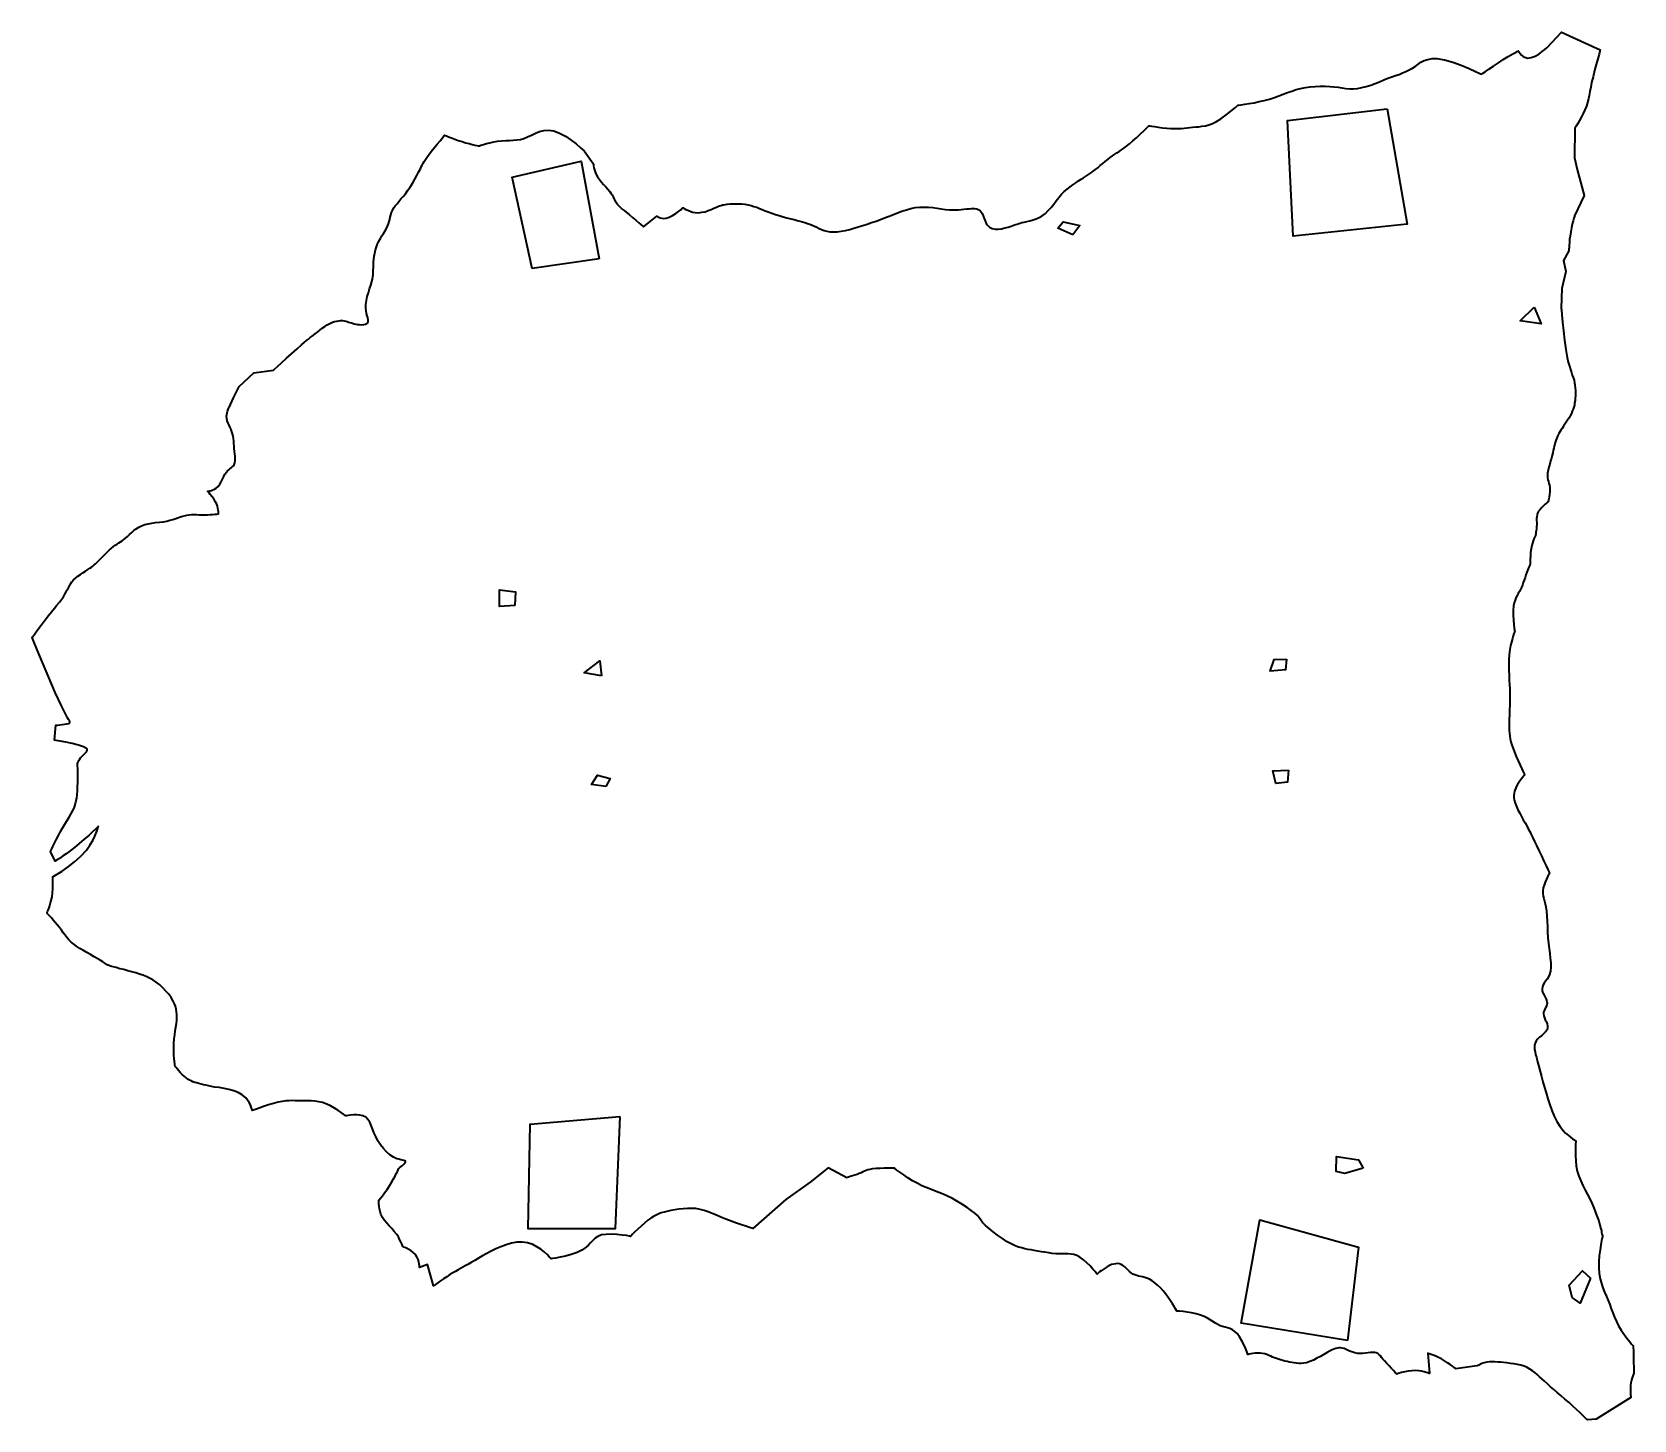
# Model space of a CAD drawing. Extents: x 0 to 10264, y -8892 to 0.
import ezdxf

# ---------------------------------------------------------------- set-up
doc = ezdxf.new("R2010")
doc.units = 0
doc.linetypes.add('Solid', pattern=[0])
for name, color, linetype in [('zone_0_q3', 7, 'Continuous'), ('zone_1_q3', 7, 'Continuous'), ('zone_2_q3', 7, 'Continuous'), ('zone_3_q3', 7, 'Continuous')]:
    doc.layers.add(name, color=color, linetype=linetype)

msp = doc.modelspace()

# ---------------------------------------------------------------- linework, layer by layer
at = {"color": 0, "linetype": 'Solid', "lineweight": 35}
for points in [[(3, -3874), (13, -3862), (27, -3842), (44, -3819), (64, -3792), (85, -3765), (106, -3738), (125, -3714), (143, -3692), (159, -3672), (175, -3653), (188, -3635), (201, -3618), (211, -3601), (219, -3587), (226, -3574), (233, -3560), (240, -3547), (248, -3534), (256, -3522), (266, -3510), (279, -3498), (294, -3486), (310, -3475), (326, -3464), (342, -3454), (357, -3444), (371, -3435), (381, -3428), (390, -3421), (399, -3414), (407, -3406), (415, -3399), (423, -3391), (432, -3382), (443, -3370), (455, -3358), (468, -3345), (481, -3332), (495, -3320), (508, -3308), (522, -3297), (533, -3288), (545, -3281), (556, -3273), (567, -3266), (578, -3259), (589, -3251), (599, -3242), (612, -3231), (625, -3219), (639, -3206), (653, -3194), (668, -3182), (684, -3172), (701, -3163), (722, -3155), (745, -3150), (768, -3146), (792, -3143), (816, -3140), (840, -3137), (863, -3133), (883, -3128), (902, -3123), (921, -3116), (939, -3110), (957, -3104), (974, -3099), (991, -3095), (1006, -3093), (1022, -3092), (1038, -3092), (1054, -3092), (1071, -3093), (1089, -3093), (1108, -3093), (1125, -3093), (1142, -3092), (1159, -3091), (1173, -3089), (1185, -3088), (1192, -3087), (1195, -3087), (1195, -3085), (1195, -3080), (1194, -3073), (1193, -3063), (1191, -3051), (1188, -3038), (1183, -3025), (1174, -3008), (1164, -2991), (1153, -2976), (1142, -2962), (1134, -2952), (1128, -2945), (1125, -2943), (1127, -2942), (1132, -2942), (1140, -2940), (1149, -2937), (1159, -2934), (1170, -2929), (1180, -2923), (1192, -2911), (1203, -2897), (1212, -2881), (1220, -2864), (1228, -2848), (1236, -2833), (1245, -2819), (1252, -2811), (1260, -2804), (1268, -2798), (1276, -2792), (1283, -2786), (1290, -2779), (1295, -2772), (1299, -2761), (1301, -2748), (1302, -2734), (1301, -2718), (1300, -2702), (1298, -2686), (1296, -2670), (1295, -2653), (1294, -2637), (1292, -2621), (1291, -2605), (1288, -2590), (1285, -2575), (1281, -2561), (1275, -2547), (1269, -2533), (1262, -2519), (1256, -2505), (1251, -2491), (1248, -2476), (1247, -2461), (1248, -2450), (1250, -2439), (1253, -2428), (1256, -2419), (1259, -2412), (1261, -2407), (1262, -2405), (1290, -2344), (1327, -2271), (1422, -2183), (1547, -2166), (1554, -2160), (1572, -2143), (1598, -2119), (1630, -2090), (1664, -2060), (1698, -2030), (1727, -2004), (1744, -1989), (1759, -1977), (1772, -1967), (1783, -1958), (1794, -1949), (1804, -1941), (1816, -1932), (1829, -1922), (1844, -1910), (1859, -1898), (1876, -1887), (1892, -1876), (1909, -1867), (1926, -1859), (1939, -1855), (1952, -1852), (1965, -1850), (1977, -1849), (1989, -1849), (2000, -1851), (2011, -1853), (2019, -1855), (2028, -1858), (2036, -1860), (2045, -1863), (2054, -1866), (2063, -1869), (2074, -1871), (2086, -1873), (2099, -1874), (2113, -1875), (2125, -1874), (2136, -1871), (2145, -1868), (2151, -1862), (2154, -1854), (2154, -1844), (2152, -1832), (2148, -1818), (2144, -1803), (2140, -1787), (2138, -1770), (2138, -1746), (2142, -1721), (2148, -1695), (2155, -1670), (2163, -1645), (2171, -1622), (2178, -1599), (2181, -1583), (2183, -1568), (2185, -1553), (2186, -1539), (2186, -1524), (2187, -1509), (2187, -1494), (2188, -1475), (2190, -1456), (2192, -1436), (2196, -1416), (2201, -1396), (2207, -1376), (2214, -1357), (2222, -1339), (2232, -1322), (2242, -1306), (2252, -1290), (2262, -1274), (2271, -1259), (2278, -1243), (2283, -1229), (2288, -1214), (2292, -1200), (2295, -1185), (2299, -1171), (2303, -1157), (2309, -1144), (2317, -1129), (2327, -1114), (2339, -1100), (2351, -1085), (2364, -1069), (2378, -1053), (2392, -1036), (2408, -1013), (2424, -990), (2439, -966), (2453, -942), (2466, -919), (2477, -897), (2488, -877), (2494, -864), (2500, -852), (2506, -841), (2513, -829), (2521, -817), (2530, -804), (2541, -788), (2557, -766), (2576, -742), (2596, -718), (2614, -696), (2629, -677), (2639, -665), (2643, -661), (2646, -662), (2655, -666), (2669, -671), (2687, -678), (2708, -686), (2731, -694), (2755, -702), (2778, -709), (2800, -715), (2820, -720), (2837, -724), (2850, -727), (2859, -729), (2862, -730), (2866, -729), (2876, -725), (2892, -720), (2912, -715), (2934, -709), (2958, -703), (2982, -699), (3009, -696), (3035, -694), (3059, -694), (3083, -693), (3106, -691), (3129, -688), (3151, -682), (3175, -672), (3200, -660), (3226, -648), (3252, -638), (3280, -631), (3310, -629), (3343, -633), (3380, -647), (3418, -668), (3455, -693), (3487, -717), (3513, -739), (3530, -755), (3537, -760), (3596, -842), (3596, -844), (3597, -849), (3598, -858), (3600, -869), (3604, -882), (3608, -895), (3613, -909), (3623, -927), (3635, -944), (3648, -961), (3662, -976), (3676, -991), (3690, -1006), (3702, -1021), (3709, -1032), (3716, -1044), (3723, -1055), (3728, -1066), (3733, -1076), (3739, -1086), (3744, -1095), (3750, -1103), (3757, -1111), (3764, -1118), (3772, -1126), (3782, -1134), (3793, -1144), (3806, -1154), (3826, -1170), (3847, -1188), (3868, -1206), (3887, -1222), (3903, -1235), (3914, -1244), (3917, -1247), (4003, -1179), (4005, -1180), (4009, -1183), (4016, -1186), (4025, -1190), (4036, -1193), (4048, -1194), (4062, -1193), (4083, -1187), (4104, -1176), (4124, -1163), (4142, -1150), (4157, -1138), (4166, -1129), (4170, -1126), (4172, -1127), (4179, -1131), (4189, -1136), (4201, -1142), (4216, -1148), (4232, -1153), (4249, -1157), (4271, -1158), (4292, -1155), (4313, -1151), (4333, -1144), (4352, -1136), (4369, -1129), (4385, -1122), (4395, -1117), (4405, -1114), (4415, -1111), (4424, -1108), (4433, -1106), (4444, -1104), (4454, -1103), (4471, -1101), (4489, -1100), (4508, -1100), (4528, -1100), (4548, -1101), (4568, -1103), (4588, -1107), (4607, -1111), (4625, -1117), (4643, -1123), (4661, -1130), (4679, -1137), (4697, -1145), (4717, -1152), (4740, -1161), (4763, -1168), (4788, -1176), (4813, -1183), (4837, -1190), (4861, -1196), (4884, -1202), (4902, -1207), (4920, -1211), (4936, -1216), (4952, -1221), (4968, -1226), (4983, -1231), (4998, -1237), (5013, -1244), (5028, -1251), (5044, -1258), (5059, -1265), (5076, -1271), (5093, -1276), (5111, -1279), (5134, -1280), (5159, -1279), (5185, -1276), (5212, -1271), (5239, -1264), (5266, -1257), (5294, -1248), (5323, -1239), (5351, -1230), (5379, -1221), (5408, -1211), (5436, -1201), (5463, -1190), (5491, -1179), (5519, -1168), (5546, -1158), (5574, -1147), (5602, -1138), (5630, -1131), (5658, -1125), (5687, -1122), (5715, -1121), (5743, -1122), (5771, -1125), (5799, -1129), (5826, -1133), (5853, -1136), (5878, -1138), (5898, -1139), (5917, -1139), (5936, -1138), (5954, -1136), (5971, -1135), (5988, -1133), (6005, -1132), (6017, -1131), (6030, -1131), (6041, -1131), (6053, -1133), (6063, -1137), (6072, -1142), (6080, -1150), (6088, -1162), (6095, -1177), (6101, -1194), (6107, -1210), (6114, -1226), (6123, -1240), (6135, -1251), (6151, -1259), (6170, -1262), (6191, -1262), (6212, -1260), (6234, -1255), (6255, -1250), (6273, -1244), (6284, -1240), (6294, -1236), (6304, -1233), (6313, -1230), (6322, -1227), (6331, -1224), (6341, -1221), (6357, -1218), (6375, -1214), (6394, -1209), (6414, -1204), (6434, -1197), (6454, -1189), (6472, -1178), (6493, -1163), (6511, -1144), (6529, -1124), (6546, -1103), (6562, -1081), (6579, -1059), (6597, -1039), (6614, -1022), (6632, -1006), (6651, -992), (6669, -978), (6688, -966), (6706, -954), (6723, -943), (6737, -935), (6750, -926), (6763, -918), (6775, -909), (6788, -900), (6800, -891), (6813, -881), (6829, -869), (6844, -856), (6860, -843), (6876, -830), (6892, -817), (6908, -804), (6923, -793), (6937, -783), (6951, -774), (6965, -765), (6980, -755), (6996, -744), (7013, -731), (7031, -716), (7054, -696), (7079, -675), (7102, -653), (7123, -633), (7140, -616), (7152, -605), (7156, -600), (7161, -601), (7173, -603), (7193, -606), (7216, -610), (7243, -613), (7270, -616), (7297, -618), (7321, -619), (7343, -619), (7364, -618), (7383, -616), (7401, -614), (7419, -612), (7436, -610), (7456, -608), (7476, -607), (7496, -604), (7518, -600), (7540, -594), (7564, -585), (7589, -573), (7616, -556), (7643, -537), (7669, -517), (7692, -499), (7710, -483), (7722, -472), (7726, -468), (7732, -468), (7747, -466), (7770, -463), (7798, -458), (7830, -453), (7863, -446), (7895, -439), (7929, -429), (7960, -419), (7989, -408), (8017, -398), (8044, -387), (8071, -378), (8099, -369), (8128, -362), (8159, -356), (8190, -351), (8222, -348), (8253, -347), (8285, -347), (8315, -348), (8342, -351), (8368, -354), (8393, -358), (8418, -361), (8443, -363), (8468, -363), (8493, -361), (8521, -356), (8549, -349), (8577, -340), (8605, -330), (8633, -319), (8661, -307), (8688, -296), (8712, -287), (8736, -279), (8759, -271), (8782, -262), (8803, -253), (8824, -243), (8844, -232), (8862, -220), (8880, -207), (8899, -194), (8920, -183), (8943, -175), (8970, -170), (9000, -170), (9049, -178), (9103, -193), (9157, -213), (9208, -233), (9249, -252), (9277, -265), (9288, -270), (9294, -266), (9310, -255), (9334, -238), (9363, -218), (9395, -197), (9427, -176), (9457, -157), (9473, -148), (9487, -139), (9500, -133), (9509, -128), (9516, -124), (9521, -122), (9522, -121), (9524, -123), (9528, -130), (9535, -138), (9544, -148), (9555, -156), (9568, -163), (9583, -167), (9606, -164), (9630, -154), (9654, -141), (9675, -125), (9693, -111), (9705, -101), (9709, -97), (9800, 0), (10048, -115), (10046, -122), (10040, -142), (10032, -171), (10022, -207), (10012, -246), (10002, -286), (9993, -324), (9987, -354), (9982, -381), (9977, -406), (9972, -428), (9967, -451), (9959, -474), (9949, -498), (9939, -521), (9927, -544), (9915, -566), (9904, -586), (9894, -602), (9888, -612), (9886, -616), (9883, -806), (9901, -881), (9944, -1047), (9883, -1178), (9882, -1182), (9879, -1193), (9874, -1210), (9869, -1231), (9864, -1255), (9859, -1281), (9855, -1307), (9852, -1328), (9850, -1348), (9848, -1365), (9848, -1380), (9847, -1391), (9847, -1398), (9847, -1401), (9812, -1463), (9827, -1535), (9801, -1644), (9798, -1769), (9799, -1780), (9802, -1812), (9806, -1859), (9812, -1915), (9819, -1975), (9827, -2033), (9836, -2086), (9843, -2115), (9850, -2141), (9857, -2162), (9863, -2181), (9869, -2198), (9875, -2214), (9880, -2231), (9883, -2247), (9886, -2263), (9887, -2279), (9889, -2296), (9889, -2313), (9889, -2330), (9888, -2346), (9887, -2361), (9884, -2376), (9882, -2390), (9878, -2403), (9874, -2417), (9869, -2430), (9863, -2443), (9856, -2458), (9848, -2472), (9839, -2486), (9830, -2499), (9821, -2513), (9812, -2526), (9804, -2539), (9796, -2551), (9789, -2562), (9783, -2573), (9777, -2584), (9772, -2595), (9767, -2606), (9763, -2617), (9759, -2629), (9756, -2641), (9753, -2654), (9750, -2667), (9747, -2681), (9744, -2695), (9740, -2710), (9735, -2729), (9729, -2748), (9724, -2768), (9718, -2788), (9714, -2808), (9711, -2826), (9710, -2843), (9711, -2856), (9713, -2868), (9716, -2880), (9719, -2892), (9722, -2904), (9724, -2917), (9725, -2931), (9724, -2946), (9723, -2962), (9721, -2977), (9718, -2990), (9716, -3001), (9714, -3008), (9714, -3010), (9711, -3012), (9705, -3017), (9696, -3025), (9685, -3035), (9673, -3046), (9662, -3058), (9653, -3070), (9647, -3082), (9643, -3093), (9641, -3105), (9640, -3117), (9640, -3129), (9641, -3142), (9641, -3156), (9640, -3170), (9639, -3183), (9638, -3196), (9636, -3207), (9635, -3216), (9634, -3222), (9633, -3224), (9633, -3225), (9630, -3230), (9627, -3238), (9622, -3247), (9618, -3260), (9613, -3274), (9609, -3289), (9605, -3312), (9602, -3334), (9601, -3357), (9600, -3377), (9599, -3393), (9599, -3403), (9599, -3407), (9598, -3409), (9596, -3413), (9594, -3420), (9590, -3429), (9586, -3439), (9582, -3449), (9578, -3461), (9572, -3478), (9566, -3494), (9561, -3511), (9555, -3527), (9549, -3543), (9543, -3558), (9537, -3572), (9530, -3585), (9522, -3597), (9515, -3610), (9508, -3624), (9502, -3639), (9497, -3656), (9493, -3676), (9491, -3705), (9491, -3736), (9493, -3767), (9495, -3795), (9497, -3819), (9499, -3835), (9500, -3840), (9498, -3844), (9495, -3853), (9491, -3868), (9485, -3886), (9479, -3908), (9474, -3931), (9469, -3956), (9465, -3990), (9462, -4023), (9462, -4057), (9462, -4089), (9464, -4121), (9465, -4152), (9467, -4182), (9468, -4206), (9469, -4229), (9469, -4251), (9469, -4273), (9469, -4295), (9468, -4316), (9467, -4338), (9467, -4358), (9466, -4378), (9465, -4397), (9465, -4417), (9464, -4437), (9464, -4455), (9465, -4474), (9466, -4492), (9468, -4511), (9471, -4529), (9476, -4548), (9481, -4569), (9489, -4591), (9498, -4614), (9509, -4642), (9521, -4670), (9534, -4697), (9545, -4721), (9555, -4740), (9561, -4753), (9564, -4758), (9562, -4760), (9558, -4765), (9551, -4774), (9544, -4784), (9535, -4796), (9526, -4808), (9518, -4821), (9510, -4835), (9504, -4849), (9499, -4863), (9496, -4877), (9494, -4891), (9495, -4905), (9497, -4920), (9503, -4940), (9511, -4961), (9520, -4983), (9532, -5004), (9543, -5026), (9555, -5047), (9567, -5067), (9577, -5086), (9587, -5104), (9596, -5122), (9606, -5142), (9616, -5163), (9627, -5186), (9640, -5212), (9655, -5244), (9671, -5277), (9687, -5311), (9701, -5341), (9713, -5365), (9721, -5382), (9724, -5388), (9722, -5391), (9717, -5399), (9711, -5412), (9703, -5428), (9695, -5446), (9688, -5465), (9683, -5483), (9680, -5502), (9680, -5519), (9682, -5536), (9686, -5552), (9690, -5569), (9695, -5586), (9699, -5605), (9703, -5633), (9706, -5664), (9708, -5697), (9709, -5731), (9711, -5767), (9713, -5803), (9716, -5839), (9720, -5872), (9724, -5904), (9728, -5934), (9731, -5964), (9732, -5991), (9730, -6016), (9723, -6039), (9716, -6054), (9707, -6068), (9698, -6081), (9689, -6093), (9682, -6105), (9677, -6117), (9675, -6130), (9676, -6143), (9681, -6156), (9688, -6170), (9695, -6183), (9701, -6197), (9706, -6210), (9708, -6222), (9706, -6232), (9703, -6242), (9698, -6251), (9693, -6261), (9688, -6270), (9685, -6280), (9684, -6290), (9686, -6303), (9690, -6315), (9696, -6329), (9703, -6342), (9708, -6355), (9711, -6368), (9711, -6380), (9707, -6393), (9698, -6405), (9686, -6417), (9673, -6429), (9659, -6440), (9647, -6452), (9637, -6464), (9630, -6477), (9627, -6490), (9626, -6504), (9627, -6519), (9630, -6534), (9634, -6551), (9639, -6568), (9646, -6597), (9654, -6627), (9663, -6659), (9672, -6692), (9681, -6726), (9691, -6761), (9702, -6797), (9713, -6835), (9725, -6873), (9738, -6910), (9752, -6945), (9769, -6979), (9788, -7010), (9811, -7038), (9826, -7054), (9842, -7068), (9857, -7081), (9871, -7091), (9882, -7098), (9889, -7103), (9892, -7104), (9891, -7109), (9890, -7123), (9889, -7144), (9889, -7171), (9889, -7200), (9891, -7232), (9894, -7263), (9901, -7298), (9911, -7330), (9923, -7361), (9937, -7390), (9952, -7419), (9967, -7447), (9981, -7476), (9995, -7504), (10007, -7533), (10018, -7562), (10029, -7590), (10038, -7617), (10046, -7644), (10052, -7668), (10055, -7679), (10057, -7690), (10059, -7699), (10060, -7707), (10062, -7713), (10062, -7717), (10062, -7718), (10061, -7725), (10057, -7743), (10052, -7770), (10047, -7803), (10042, -7841), (10039, -7880), (10039, -7918), (10041, -7954), (10047, -7987), (10055, -8018), (10065, -8046), (10076, -8073), (10088, -8100), (10099, -8126), (10109, -8152), (10119, -8179), (10129, -8206), (10140, -8233), (10152, -8261), (10166, -8288), (10182, -8316), (10196, -8338), (10211, -8359), (10226, -8378), (10239, -8394), (10249, -8407), (10256, -8416), (10259, -8419), (10259, -8421), (10259, -8430), (10260, -8442), (10260, -8457), (10260, -8475), (10261, -8494), (10261, -8514), (10262, -8531), (10263, -8547), (10263, -8561), (10264, -8573), (10264, -8582), (10264, -8588), (10264, -8590), (10263, -8592), (10261, -8599), (10257, -8610), (10253, -8623), (10248, -8638), (10244, -8655), (10242, -8672), (10241, -8688), (10241, -8704), (10241, -8718), (10242, -8730), (10244, -8739), (10245, -8745), (10245, -8748), (10022, -8887), (9966, -8892), (9962, -8888), (9952, -8878), (9937, -8864), (9917, -8845), (9895, -8825), (9872, -8803), (9848, -8781), (9822, -8758), (9797, -8737), (9773, -8716), (9751, -8697), (9729, -8679), (9709, -8661), (9690, -8643), (9674, -8629), (9659, -8615), (9644, -8601), (9629, -8588), (9614, -8577), (9597, -8566), (9580, -8556), (9560, -8548), (9539, -8542), (9518, -8537), (9495, -8533), (9473, -8530), (9450, -8527), (9428, -8524), (9409, -8522), (9391, -8521), (9373, -8520), (9355, -8519), (9338, -8520), (9321, -8522), (9305, -8526), (9295, -8529), (9285, -8533), (9276, -8537), (9269, -8540), (9263, -8543), (9259, -8545), (9258, -8546), (9123, -8565), (9121, -8563), (9113, -8557), (9102, -8548), (9087, -8537), (9070, -8525), (9051, -8513), (9031, -8501), (9012, -8492), (8994, -8484), (8978, -8477), (8964, -8472), (8952, -8468), (8945, -8466), (8943, -8465), (8953, -8595), (8951, -8594), (8944, -8591), (8933, -8588), (8920, -8584), (8903, -8580), (8885, -8578), (8865, -8576), (8841, -8577), (8817, -8580), (8795, -8584), (8775, -8589), (8759, -8593), (8748, -8596), (8745, -8598), (8742, -8595), (8734, -8587), (8723, -8576), (8710, -8562), (8695, -8546), (8680, -8530), (8666, -8514), (8656, -8502), (8647, -8491), (8639, -8482), (8631, -8474), (8622, -8467), (8613, -8463), (8603, -8460), (8590, -8459), (8576, -8460), (8560, -8462), (8543, -8464), (8526, -8466), (8509, -8467), (8492, -8466), (8476, -8463), (8462, -8458), (8447, -8453), (8433, -8446), (8420, -8440), (8407, -8435), (8395, -8432), (8384, -8430), (8374, -8430), (8363, -8431), (8353, -8434), (8341, -8438), (8330, -8443), (8317, -8449), (8298, -8460), (8277, -8472), (8255, -8485), (8233, -8497), (8210, -8508), (8187, -8518), (8165, -8525), (8148, -8528), (8132, -8530), (8116, -8530), (8101, -8529), (8086, -8527), (8071, -8524), (8056, -8521), (8042, -8518), (8028, -8515), (8014, -8511), (8000, -8507), (7987, -8503), (7974, -8499), (7961, -8494), (7949, -8489), (7937, -8483), (7925, -8478), (7912, -8473), (7899, -8469), (7884, -8466), (7869, -8465), (7854, -8464), (7838, -8465), (7823, -8467), (7810, -8469), (7799, -8470), (7792, -8472), (7790, -8472), (7788, -8467), (7783, -8453), (7775, -8433), (7764, -8409), (7752, -8384), (7737, -8360), (7722, -8339), (7707, -8325), (7691, -8315), (7675, -8307), (7660, -8302), (7644, -8298), (7628, -8293), (7613, -8288), (7597, -8280), (7582, -8271), (7566, -8261), (7549, -8250), (7531, -8239), (7510, -8229), (7487, -8220), (7459, -8212), (7430, -8206), (7401, -8201), (7376, -8198), (7354, -8196), (7340, -8194), (7335, -8194), (7333, -8191), (7327, -8181), (7318, -8166), (7307, -8148), (7294, -8128), (7279, -8107), (7264, -8086), (7247, -8065), (7230, -8045), (7212, -8028), (7195, -8013), (7178, -8001), (7160, -7991), (7143, -7983), (7130, -7979), (7116, -7976), (7103, -7973), (7090, -7970), (7078, -7967), (7066, -7963), (7054, -7957), (7043, -7950), (7032, -7940), (7022, -7931), (7011, -7920), (7001, -7911), (6990, -7903), (6979, -7896), (6968, -7892), (6956, -7890), (6944, -7891), (6931, -7893), (6917, -7897), (6904, -7903), (6889, -7910), (6876, -7919), (6863, -7927), (6851, -7936), (6840, -7944), (6832, -7951), (6826, -7955), (6824, -7957), (6821, -7953), (6811, -7941), (6797, -7925), (6779, -7905), (6758, -7885), (6736, -7866), (6714, -7850), (6694, -7839), (6675, -7833), (6657, -7829), (6638, -7828), (6620, -7828), (6601, -7828), (6582, -7828), (6560, -7827), (6537, -7825), (6514, -7822), (6490, -7818), (6467, -7814), (6444, -7810), (6422, -7806), (6401, -7802), (6381, -7799), (6362, -7795), (6342, -7790), (6321, -7784), (6300, -7776), (6278, -7766), (6248, -7750), (6217, -7730), (6187, -7709), (6158, -7687), (6132, -7666), (6110, -7646), (6093, -7629), (6087, -7621), (6082, -7615), (6077, -7608), (6073, -7602), (6069, -7596), (6064, -7590), (6058, -7583), (6040, -7567), (6018, -7550), (5991, -7530), (5961, -7511), (5930, -7492), (5898, -7474), (5866, -7458), (5838, -7445), (5810, -7434), (5783, -7424), (5756, -7414), (5729, -7403), (5701, -7391), (5671, -7375), (5642, -7359), (5612, -7340), (5585, -7322), (5560, -7305), (5541, -7291), (5528, -7282), (5523, -7278), (5518, -7278), (5504, -7278), (5484, -7278), (5460, -7279), (5434, -7280), (5408, -7282), (5385, -7284), (5369, -7287), (5356, -7290), (5345, -7294), (5334, -7299), (5324, -7303), (5313, -7308), (5300, -7314), (5286, -7319), (5271, -7324), (5256, -7329), (5242, -7333), (5231, -7337), (5223, -7339), (5221, -7340), (5102, -7277), (4985, -7369), (4830, -7480), (4618, -7665), (4613, -7663), (4597, -7658), (4574, -7651), (4545, -7642), (4513, -7631), (4479, -7619), (4446, -7606), (4414, -7593), (4385, -7581), (4358, -7569), (4332, -7559), (4306, -7550), (4281, -7543), (4254, -7538), (4228, -7537), (4200, -7537), (4172, -7539), (4145, -7542), (4118, -7546), (4092, -7551), (4068, -7557), (4050, -7561), (4032, -7566), (4015, -7572), (3999, -7580), (3982, -7588), (3965, -7600), (3946, -7613), (3925, -7631), (3903, -7650), (3882, -7669), (3863, -7687), (3848, -7702), (3838, -7712), (3835, -7716), (3828, -7715), (3809, -7711), (3781, -7708), (3748, -7704), (3713, -7702), (3679, -7703), (3648, -7707), (3626, -7716), (3608, -7728), (3593, -7742), (3579, -7758), (3563, -7774), (3545, -7790), (3523, -7805), (3492, -7820), (3455, -7833), (3418, -7842), (3383, -7850), (3354, -7855), (3334, -7858), (3327, -7859), (3324, -7856), (3314, -7846), (3300, -7832), (3281, -7815), (3259, -7798), (3234, -7782), (3208, -7768), (3175, -7757), (3141, -7753), (3106, -7754), (3072, -7760), (3038, -7769), (3004, -7782), (2972, -7796), (2942, -7810), (2914, -7825), (2887, -7840), (2861, -7855), (2837, -7870), (2814, -7884), (2792, -7896), (2776, -7905), (2761, -7914), (2745, -7922), (2730, -7930), (2713, -7940), (2696, -7950), (2677, -7961), (2657, -7974), (2637, -7988), (2618, -8001), (2600, -8014), (2586, -8024), (2577, -8030), (2573, -8033), (2534, -7897), (2483, -7916), (2483, -7913), (2482, -7905), (2481, -7894), (2478, -7879), (2473, -7863), (2466, -7847), (2456, -7832), (2443, -7819), (2429, -7808), (2414, -7799), (2400, -7792), (2388, -7787), (2380, -7784), (2377, -7783), (2376, -7781), (2374, -7774), (2369, -7763), (2363, -7750), (2355, -7735), (2347, -7719), (2337, -7704), (2321, -7685), (2305, -7666), (2289, -7649), (2273, -7632), (2258, -7614), (2245, -7595), (2235, -7574), (2230, -7557), (2226, -7539), (2224, -7523), (2223, -7508), (2222, -7496), (2222, -7488), (2222, -7485), (2225, -7482), (2233, -7472), (2245, -7456), (2259, -7437), (2275, -7415), (2291, -7391), (2306, -7367), (2317, -7348), (2327, -7330), (2334, -7314), (2341, -7301), (2345, -7290), (2348, -7284), (2349, -7281), (2351, -7280), (2357, -7275), (2365, -7269), (2374, -7261), (2382, -7253), (2389, -7245), (2392, -7239), (2392, -7234), (2388, -7231), (2382, -7229), (2373, -7227), (2362, -7225), (2350, -7222), (2338, -7219), (2315, -7209), (2292, -7194), (2271, -7175), (2251, -7153), (2232, -7129), (2216, -7103), (2202, -7076), (2191, -7051), (2182, -7027), (2173, -7005), (2164, -6984), (2152, -6967), (2138, -6952), (2119, -6943), (2100, -6939), (2080, -6937), (2059, -6938), (2040, -6939), (2025, -6942), (2014, -6944), (2010, -6944), (2006, -6941), (1996, -6933), (1980, -6922), (1960, -6908), (1938, -6894), (1913, -6880), (1888, -6868), (1862, -6859), (1837, -6853), (1813, -6849), (1789, -6848), (1767, -6847), (1745, -6847), (1724, -6848), (1705, -6847), (1686, -6847), (1667, -6846), (1648, -6847), (1626, -6848), (1603, -6851), (1578, -6856), (1547, -6864), (1515, -6873), (1483, -6884), (1455, -6894), (1432, -6902), (1417, -6908), (1411, -6910), (1411, -6907), (1408, -6899), (1404, -6888), (1399, -6874), (1391, -6858), (1381, -6843), (1369, -6828), (1347, -6809), (1321, -6794), (1292, -6783), (1261, -6775), (1230, -6768), (1199, -6763), (1170, -6759), (1150, -6755), (1132, -6752), (1114, -6748), (1098, -6745), (1083, -6741), (1068, -6737), (1055, -6733), (1043, -6729), (1031, -6725), (1020, -6720), (1009, -6714), (997, -6708), (985, -6699), (974, -6689), (962, -6678), (950, -6665), (939, -6653), (930, -6642), (923, -6633), (918, -6627), (916, -6624), (915, -6621), (914, -6611), (913, -6595), (911, -6576), (909, -6554), (908, -6530), (908, -6506), (909, -6477), (911, -6450), (915, -6424), (918, -6400), (922, -6376), (925, -6353), (927, -6330), (928, -6312), (927, -6294), (926, -6277), (923, -6260), (919, -6242), (912, -6225), (904, -6208), (891, -6186), (876, -6165), (858, -6144), (838, -6124), (818, -6105), (796, -6088), (774, -6073), (753, -6061), (732, -6051), (710, -6042), (688, -6035), (664, -6028), (639, -6021), (613, -6014), (588, -6007), (563, -6001), (540, -5994), (519, -5988), (503, -5984), (492, -5981), (488, -5979), (485, -5978), (478, -5973), (467, -5966), (453, -5956), (436, -5946), (418, -5935), (399, -5924), (375, -5910), (352, -5897), (329, -5884), (307, -5871), (286, -5858), (267, -5844), (250, -5830), (236, -5816), (224, -5802), (212, -5787), (200, -5771), (188, -5754), (175, -5737), (162, -5719), (149, -5704), (136, -5689), (124, -5675), (112, -5663), (103, -5653), (97, -5647), (95, -5645), (97, -5642), (100, -5634), (105, -5621), (111, -5605), (117, -5585), (123, -5563), (128, -5540), (131, -5514), (133, -5489), (134, -5465), (134, -5445), (133, -5428), (133, -5417), (132, -5414), (140, -5409), (162, -5396), (194, -5375), (232, -5348), (272, -5316), (312, -5280), (348, -5242), (371, -5210), (389, -5180), (403, -5151), (414, -5126), (420, -5106), (424, -5093), (425, -5089), (421, -5093), (408, -5105), (388, -5124), (363, -5147), (334, -5172), (303, -5199), (271, -5225), (244, -5246), (218, -5264), (195, -5281), (176, -5294), (161, -5304), (151, -5310), (148, -5313), (119, -5249), (121, -5245), (126, -5234), (134, -5217), (144, -5196), (156, -5172), (169, -5147), (182, -5122), (197, -5097), (211, -5074), (225, -5052), (238, -5031), (249, -5011), (260, -4992), (269, -4972), (276, -4951), (281, -4931), (286, -4909), (289, -4886), (291, -4862), (292, -4836), (293, -4809), (293, -4785), (293, -4761), (293, -4738), (293, -4718), (292, -4702), (292, -4691), (292, -4687), (292, -4686), (294, -4682), (296, -4676), (300, -4668), (304, -4660), (310, -4651), (316, -4643), (325, -4634), (334, -4626), (342, -4618), (349, -4611), (353, -4604), (354, -4597), (350, -4591), (330, -4579), (298, -4568), (258, -4558), (216, -4550), (180, -4543), (154, -4539), (144, -4537), (153, -4441), (156, -4440), (165, -4440), (179, -4439), (194, -4437), (209, -4435), (224, -4433), (234, -4430), (240, -4427), (242, -4424), (242, -4419), (239, -4412), (234, -4404), (228, -4393), (220, -4380), (188, -4316), (149, -4231), (107, -4135), (67, -4040), (33, -3958), (9, -3901), (0, -3879), (3, -3874)], [(6668, -1300), (6572, -1257), (6607, -1216), (6713, -1240), (6668, -1300)], [(9625, -1762), (9670, -1870), (9535, -1850), (9625, -1762)], [(3093, -3675), (2995, -3680), (2996, -3574), (3097, -3586), (3093, -3675)], [(3648, -4124), (3538, -4105), (3639, -4028), (3648, -4124)], [(8038, -4018), (8032, -4087), (7934, -4095), (7958, -4020), (8038, -4018)], [(3676, -4833), (3584, -4820), (3623, -4762), (3705, -4782), (3676, -4833)], [(8050, -4730), (8044, -4805), (7969, -4814), (7951, -4734), (8050, -4730)], [(8530, -7278), (8412, -7314), (8355, -7300), (8358, -7205), (8498, -7226), (8530, -7278)], [(9986, -7983), (9919, -8143), (9867, -8107), (9848, -8028), (9935, -7936), (9986, -7983)]]:
    msp.add_lwpolyline(points, close=True, dxfattribs=at)
at = {"layer": 'zone_0_q3', "color": 3, "linetype": 'Solid', "lineweight": 35}
msp.add_lwpolyline([(8428, -8382), (7748, -8272), (7866, -7609), (8498, -7785), (8428, -8382)], close=True, dxfattribs=at)
at = {"layer": 'zone_1_q3', "color": 3, "linetype": 'Solid', "lineweight": 35}
msp.add_lwpolyline([(3767, -6948), (3737, -7667), (3178, -7668), (3192, -6996), (3767, -6948)], close=True, dxfattribs=at)
at = {"layer": 'zone_2_q3', "color": 3, "linetype": 'Solid', "lineweight": 35}
msp.add_lwpolyline([(8682, -493), (8810, -1230), (8081, -1307), (8044, -567), (8682, -493)], close=True, dxfattribs=at)
at = {"layer": 'zone_3_q3', "color": 3, "linetype": 'Solid', "lineweight": 35}
msp.add_lwpolyline([(3633, -1452), (3204, -1515), (3076, -929), (3519, -827), (3633, -1452)], close=True, dxfattribs=at)

doc.saveas('drawing.dxf')
